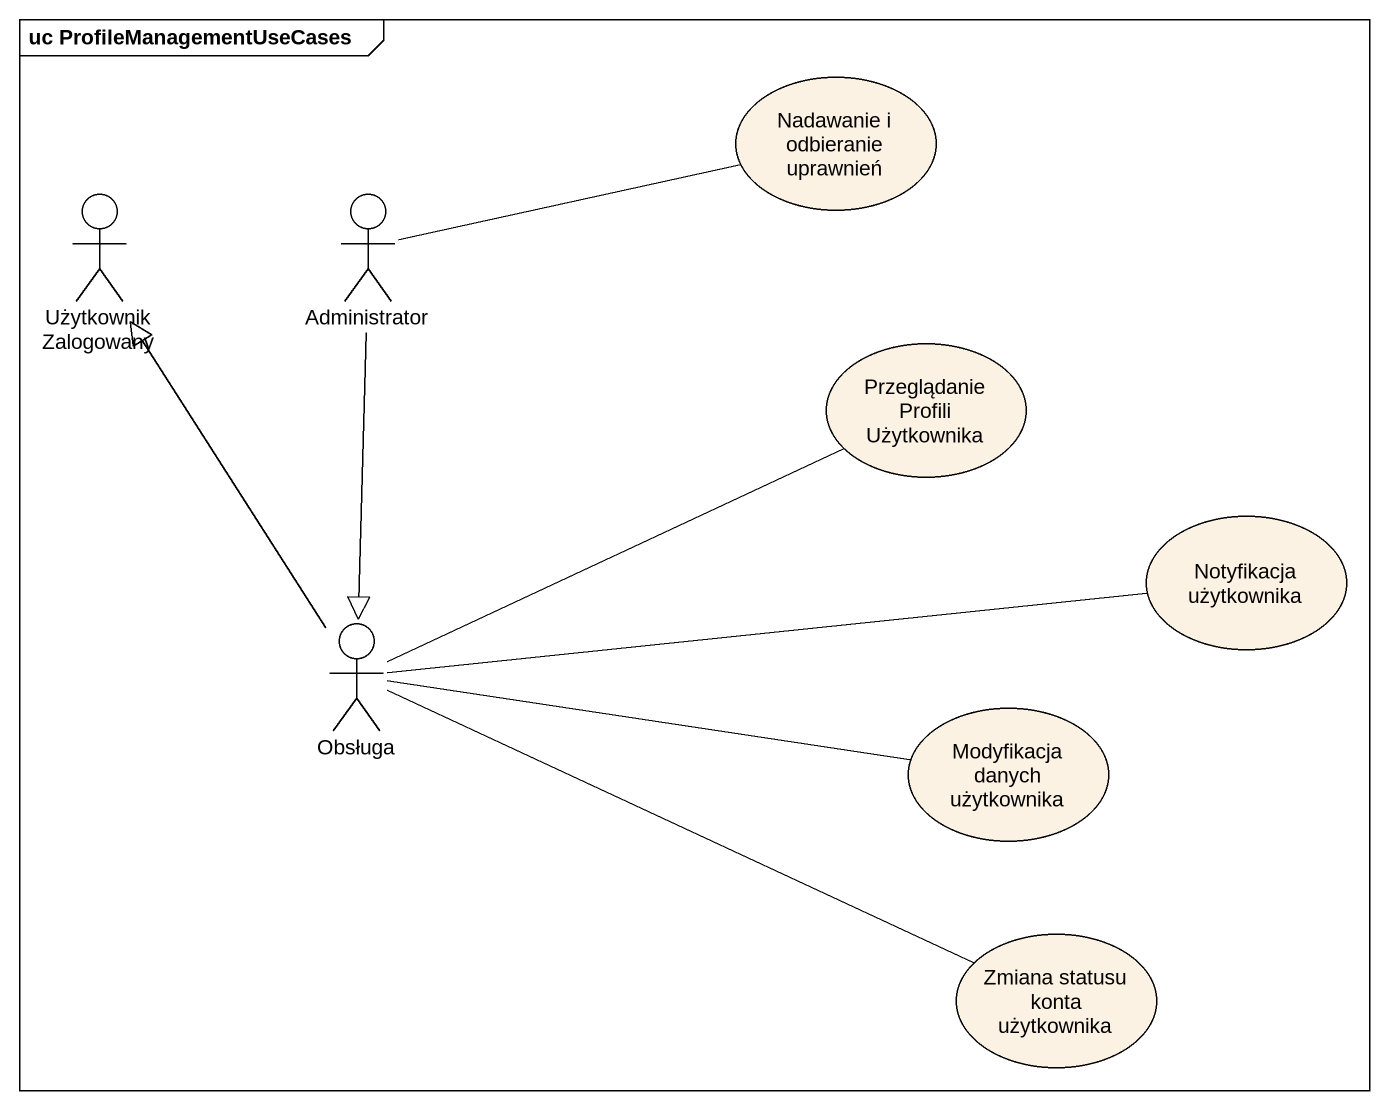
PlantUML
@startuml
mainframe uc ProfileManagementUseCases
usecase "Nadawanie i odbieranie uprawnień" as Nadawanie_i_odbieranie
actor "Użytkownik Zalogowany" as Użytkownik_Zalogowany
actor Administrator
usecase "Przeglądanie Profili Użytkownika" as Przeglądanie_Profili
usecase "Notyfikacja użytkownika" as Notyfikacja_użytkownika
actor Obsługa
usecase "Modyfikacja danych użytkownika" as Modyfikacja_danych
usecase "Zmiana statusu konta użytkownika" as Zmiana_statusu_konta
Administrator -right- Nadawanie_i_odbieranie
Administrator --|> Obsługa
Obsługa -up-|> Użytkownik_Zalogowany
Obsługa -right- Przeglądanie_Profili
Obsługa -right- Notyfikacja_użytkownika
Obsługa -right- Modyfikacja_danych
Obsługa -right- Zmiana_statusu_konta
@enduml
